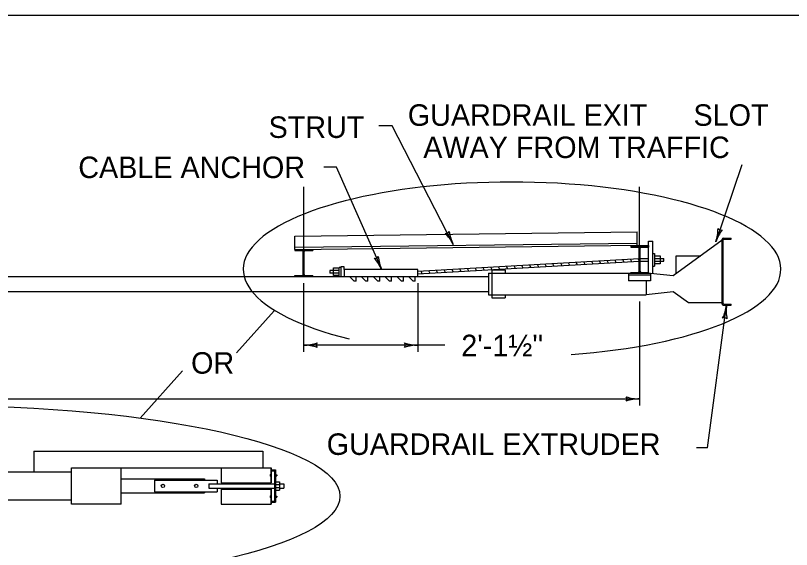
# Model space of a CAD drawing. Extents: x 42.06 to 44.81, y 10.87 to 12.54.
# Drawn here: x 43.995 to 44.531, y 12.173 to 12.542 of the extents above; entities that cross this region are included whole.
import ezdxf

# ---------------------------------------------------------------- set-up
doc = ezdxf.new("R2010")
doc.units = 0
for name, color, linetype in [('1', 7, 'Continuous'), ('5', 7, 'Continuous'), ('6', 7, 'Continuous'), ('7', 7, 'Continuous'), ('Level 2', 7, 'Continuous')]:
    doc.layers.add(name, color=color, linetype=linetype)

msp = doc.modelspace()

# ---------------------------------------------------------------- linework, layer by layer
at = {"layer": '1'}
for p, q in [((44.49694817486093, 12.438699839431663), (44.4790166260813, 12.385466389105245)), ((44.18805371428711, 12.38943343312436), (44.424568498376956, 12.392341725132068)), ((44.18806826253964, 12.380150879209411), (44.18805371428711, 12.38943343312436)), ((44.42458302426585, 12.383073440401018), (44.42456847601332, 12.39235599431598)), ((44.48338536878963, 12.342470882916674), (44.48338536878963, 12.387336509015604)), ((44.48415763386516, 12.38810877409114), (44.48954863753964, 12.38810877409114)), ((44.48453015207725, 12.387335272053527), (44.48954863753964, 12.387335272053527)), ((44.48954863753964, 12.387335272053527), (44.48954863753964, 12.38810877409114)), ((44.188049241537136, 12.381697742819352), (44.424580621959336, 12.384606238903023)), ((44.18806826253964, 12.380150879209399), (44.42458304662951, 12.383059171217107)), ((44.48338536878963, 12.386561668792746), (44.48338536878963, 12.343245722950693)), ((44.48415887082724, 12.342843401128764), (44.48415887082724, 12.386963990803528)), ((44.418578226602115, 12.363814504209413), (44.418578226602115, 12.358542310459413)), ((44.43398639847713, 12.363814504209413), (44.43398639847713, 12.358542310459413)), ((44.19425628337296, 12.309421801084412), (44.19425628337296, 12.35694580108441)), ((44.426393696914644, 12.344322238584413), (44.426393696914644, 12.272293676084413)), ((44.48338536878963, 12.343245722950693), (44.46009957161826, 12.343245722950693)), ((44.47323082660215, 12.243129533896914), (44.48646700316463, 12.341698617841141)), ((44.48415763386516, 12.341698617841141), (44.48954863753964, 12.341698617841141)), ((44.48453015207725, 12.342472119878764), (44.48954863753964, 12.342472119878764)), ((44.48954863753964, 12.341698617841141), (44.48954863753964, 12.342472119878764)), ((44.47323082660215, 12.243129533896914), (44.46578663753965, 12.243129533896914))]:
    msp.add_line(p, q, dxfattribs=at)
for centre, radius, start, end in [((44.29256201240623, 12.39353587112824), 0.002322364218750002, 256.10316666666665, 338.2198611111111), ((44.32341669007426, 12.39705480771314), 0.029029552735286148, 188.67572777777778, 207.32245833333334), ((44.45150591394985, 12.394733300671609), 0.02902955273528616, 341.38403611111113, 0.05281944444448072), ((44.50652733821275, 12.376199477538881), 0.02902955273528616, 142.73119444444444, 161.377925), ((44.482543458128895, 12.395926807434522), 0.002322364218750003, 210.15863333333334, 292.27532777777776), ((44.27183765271334, 12.370400302789028), 0.029029552735286148, 27.32856944444444, 45.99735277777779), ((44.48415763378964, 12.387336509091137), 0.0007722650000000003, 90, 180), ((44.48453015207725, 12.386963990803528), 0.00037128125000000014, 90, 180), ((44.27183765271334, 12.370400302789028), 0.029029552735286148, 27.316344444444496, 27.328569444444497), ((44.45150591394985, 12.394733300671609), 0.02902955273528616, 341.3718111111112, 341.3840361111112), ((44.22156225833037, 12.354542109243493), 0.029029552735286148, 23.830849999999998, 42.49963333333335), ((44.243659486538775, 12.376370212976182), 0.0023223642187500024, 252.60544722222227, 334.72214166666674), ((44.27467137508223, 12.378000187717), 0.029029552735286148, 185.17800833333337, 203.82473888888893), ((44.22156225833037, 12.354542109243493), 0.029029552735286148, 23.818625000000054, 23.830850000000055), ((44.48415763378964, 12.342470882841145), 0.0007722650000000003, 180, 270), ((44.457695693459854, 12.345562122704411), 0.029029552735286155, 333.69904722222225, 352.3457777777778), ((44.48453015207725, 12.342843401128764), 0.00037128125000000014, 180, 270), ((44.515238312869435, 12.337835112977869), 0.029029552735286155, 172.35188888888888, 191.0206722222222), ((44.515238312869435, 12.337835112977869), 0.029029552735286155, 172.33966388888894, 172.35188888888894), ((44.48499477210892, 12.330758259911251), 0.0023223642187499994, 41.126486111111134, 123.24318055555558), ((44.19425628337296, 12.343092369443788), 0.029029552735286155, 269.98777500000006, 270.00000000000006), ((44.19425628337296, 12.343092369443788), 0.029029552735286155, 270, 288.66878333333335), ((44.19425628337296, 12.285033263975038), 0.029029552735286155, 71.34715833333333, 89.99388888888888), ((44.2052952546261, 12.31405972022379), 0.002322364218750002, 138.77459722222224, 220.8912916666667), ((44.27311642087296, 12.285033263975038), 0.029029552735286155, 90, 108.66878333333335), ((44.26207744961985, 12.314065913195032), 0.002322364218750002, 318.77459722222227, 40.89129166666669), ((44.27311642087296, 12.343092369443788), 0.029029552735286155, 251.34715833333334, 269.9938888888889), ((44.27311642087296, 12.285033263975038), 0.029029552735286155, 89.98777500000006, 90.00000000000006), ((44.426393696914644, 12.247905138975037), 0.029029552735286155, 90, 108.66878333333335), ((44.415354725661516, 12.276937788195031), 0.002322364218750002, 318.77459722222227, 40.89129166666669), ((44.426393696914644, 12.305964244443787), 0.029029552735286155, 251.34715833333334, 269.9938888888889), ((44.426393696914644, 12.247905138975037), 0.029029552735286155, 89.98777500000006, 90.00000000000006)]:
    msp.add_arc(centre, radius, start, end, dxfattribs=at)
at = {"layer": '5'}
for p, q in [((44.19425628337296, 12.36158681670941), (44.19425628337296, 12.423549121950396)), ((44.426393696914644, 12.363814504209413), (44.426393696914644, 12.423549121950396)), ((44.4202056760813, 12.382960240667746), (44.43258170254816, 12.382979637221762)), ((44.4202056760813, 12.382960240667746), (44.4202056760813, 12.382378566709415)), ((44.4202056760813, 12.382378566709415), (44.432581717747965, 12.382378566709415)), ((44.4202056760813, 12.382378566709415), (44.4202056760813, 12.38179689275108)), ((44.4202056760813, 12.382378566709415), (44.42532935733129, 12.382378566709415)), ((44.4202056760813, 12.38179689275108), (44.42532935733129, 12.38179689275108)), ((44.42745803649798, 12.382378566709415), (44.432581717747965, 12.382378566709415)), ((44.42745803649798, 12.38179689275108), (44.432581717747965, 12.38179689275108)), ((44.432581717747965, 12.385930490667745), (44.43555196774796, 12.385930490667745)), ((44.432581717747965, 12.382960240667746), (44.432581717747965, 12.382378566709415)), ((44.432581717747965, 12.382378566709415), (44.432581717747965, 12.38179689275108)), ((44.18806826253964, 12.380150879209411), (44.20044428900651, 12.380170275763426)), ((44.18806826253964, 12.380150879209411), (44.20044428900651, 12.380170275763426)), ((44.18806826253964, 12.380150879209411), (44.19319193749693, 12.380158909382779)), ((44.18806826253964, 12.380150879209411), (44.18806826253964, 12.379569205251078)), ((44.18806826253964, 12.379569205251078), (44.19319194378962, 12.379569205251078)), ((44.19396544639379, 12.362941993271914), (44.19396544639379, 12.37879570264691)), ((44.19454712035213, 12.362941993271914), (44.19454712035213, 12.37879570264691)), ((44.19532061404924, 12.380162245590064), (44.20044428900651, 12.380170275763426)), ((44.19532062295629, 12.379569205251078), (44.2004443042063, 12.379569205251078)), ((44.2004443042063, 12.380150879209411), (44.2004443042063, 12.379569205251078)), ((44.426102859935476, 12.365169680771912), (44.426102859935476, 12.381023390146913)), ((44.4266845338938, 12.365170918376062), (44.4266845338938, 12.381024627751064)), ((44.4266845338938, 12.374021959894991), (44.432581717747965, 12.374021959894991)), ((44.4266845338938, 12.372168332334413), (44.432581717747965, 12.372168332334413)), ((44.187684605247966, 12.36158681670941), (44.200827961497964, 12.36158681670941)), ((44.18806826253964, 12.36158681670941), (44.18806826253964, 12.362162302646912)), ((44.18806826253964, 12.362162302646912), (44.19319194378962, 12.362162302646912)), ((44.19532062295629, 12.362162302646912), (44.2004443042063, 12.362162302646912)), ((44.2004443042063, 12.36158681670941), (44.2004443042063, 12.362162302646912)), ((44.4202056760813, 12.363814504209413), (44.4202056760813, 12.364389990146911)), ((44.4202056760813, 12.364389990146911), (44.42532935733129, 12.364389990146911)), ((44.42745803649798, 12.364389990146911), (44.432581717747965, 12.364389990146911)), ((44.432581717747965, 12.363814504209413), (44.432581717747965, 12.364389990146911)), ((44.173870385228504, 12.337896698139227), (44.14784351881503, 12.308701112654182)), ((44.11038387404955, 12.296407010394642), (44.08125160480829, 12.2637279454817))]:
    msp.add_line(p, q, dxfattribs=at)
msp.add_lwpolyline([(42.05986813674766, 10.873064190392707), (44.80988894831578, 10.873064190392707), (44.80988894831578, 12.541826868203021), (42.05986813674766, 12.541826868203021)], close=True, dxfattribs=at)
for centre, radius, start, end in [((44.42533059493546, 12.381024627751072), 0.0007722650000003662, 0, 90), ((44.427456798893814, 12.381024627751072), 0.0007722650000002762, 90, 180), ((44.19319318139381, 12.378796940251076), 0.0007722650000003662, 0, 90), ((44.19531938535214, 12.378796940251076), 0.0007722650000002762, 90, 180), ((44.19319318139381, 12.362937661657334), 0.0007722650000003662, 270, 360), ((44.19531938535214, 12.362937661657334), 0.0007722650000003662, 180, 270), ((44.42533059493546, 12.365165349157332), 0.0007722650000003662, 270, 360), ((44.427456798893814, 12.365165349157332), 0.0007722650000003662, 180, 270)]:
    msp.add_arc(centre, radius, start, end, dxfattribs=at)
msp.add_ellipse((44.33820335517539, 12.366446668767663), major_axis=(-0.18577431526973825, 2.2750792055887623e-17), ratio=0.3247842488867722, start_param=1.7930685910379576, end_param=7.203871575003746, dxfattribs=at)
msp.add_ellipse((43.93730582302726, 12.209745885215103), major_axis=(-0.28192067141812605, 3.4525324786568075e-17), ratio=0.22269615190814554, dxfattribs=at)
at = {"layer": '6'}
for p, q in [((44.255362989102125, 12.465520814626078), (44.24622328233129, 12.465520814626078)), ((44.29762717139382, 12.383727555251077), (44.255362989102125, 12.465520814626078)), ((44.21680543128962, 12.437154927126079), (44.20812363806047, 12.437154927126079)), ((44.24811681670628, 12.366271148480246), (44.21680543128962, 12.437154927126079)), ((44.43555196774796, 12.377514782334412), (44.43666581149796, 12.377514782334412)), ((44.43666581149796, 12.377514782334412), (44.43666581149796, 12.368678288584412)), ((44.43666581149796, 12.375732632334412), (44.44045288024797, 12.375732632334412)), ((44.43666581149796, 12.373950482334411), (44.44312610524796, 12.373950482334411)), ((44.43666581149796, 12.372094076084414), (44.44312610524796, 12.372094076084414)), ((44.44045288024797, 12.375732632334412), (44.44045288024797, 12.370311926084412)), ((44.44312610524796, 12.372094076084414), (44.44312610524796, 12.373950482334411)), ((44.218686589622955, 12.365751354730246), (44.212226295872966, 12.365751354730246)), ((44.212226295872966, 12.365751354730246), (44.212226295872966, 12.363888760459412)), ((44.21489952087298, 12.36210661045941), (44.21489952087298, 12.367533504730245)), ((44.21489952087298, 12.367533504730245), (44.218686589622955, 12.367533504730245)), ((44.219800433372946, 12.367830529730245), (44.218686589622955, 12.367830529730245)), ((44.218686589622955, 12.36158681670941), (44.218686589622955, 12.367830529730245)), ((44.43555196774796, 12.368678288584412), (44.43666581149796, 12.368678288584412)), ((44.44045288024797, 12.370311926084412), (44.43666581149796, 12.370311926084412)), ((44.218686589622955, 12.363888760459412), (44.212226295872966, 12.363888760459412)), ((44.218686589622955, 12.36210661045941), (44.21489952087298, 12.36210661045941)), ((44.27311642087296, 12.356982929209412), (44.27311642087296, 12.309421801084412)), ((44.29168667139379, 12.314062816709413), (44.19425628337296, 12.314062816709413))]:
    msp.add_line(p, q, dxfattribs=at)
at = {"layer": '7'}
for p, q in [((44.432581717747965, 12.363814504209413), (44.432581717747965, 12.385930490667745)), ((44.43555196774796, 12.363335795953425), (44.43555196774796, 12.385930490667745)), ((44.48338536878963, 12.386561668792746), (44.44948739066462, 12.361883841709412)), ((44.27311642087296, 12.363368966709414), (44.426102859935476, 12.372168332334413)), ((44.27315232048959, 12.365231214983758), (44.426102859935476, 12.374021959894991)), ((44.376954115996824, 12.371177063845026), (44.37788491879154, 12.369376639116807)), ((44.382314346992494, 12.371519351909448), (44.383245149787214, 12.369718927181204)), ((44.38766695990286, 12.371787516785568), (44.38859776269759, 12.369987092057336)), ((44.39302100402719, 12.372129924117813), (44.393951806821924, 12.370329499389566)), ((44.39844929060764, 12.372470900236102), (44.39930441973229, 12.3705976642657)), ((44.403801903518, 12.37273906511222), (44.40465846385662, 12.370940071597932)), ((44.40915594764235, 12.373081472444463), (44.410011076767006, 12.371208236474063)), ((44.41450856055271, 12.373349637320585), (44.41543936334743, 12.371549212592353)), ((44.4198611734631, 12.373617802196705), (44.42079197625782, 12.371817377468473)), ((44.42521378637348, 12.373885967072829), (44.42614458916822, 12.372085542344594)), ((44.45171507816463, 12.36351747920941), (44.45171507816463, 12.375850204730245)), ((44.45171507816463, 12.375850204730245), (44.468645503164645, 12.375850204730245)), ((44.219800433372946, 12.368276067230246), (44.219800433372946, 12.361661072959413)), ((44.22210237712295, 12.368276067230246), (44.219800433372946, 12.368276067230246)), ((44.22210237712295, 12.366271148480246), (44.22210237712295, 12.368276067230246)), ((44.22210237712295, 12.366271148480246), (44.22210237712295, 12.36158681670941)), ((44.27311642087296, 12.366271148480246), (44.22210237712295, 12.366271148480246)), ((44.27311642087296, 12.36158681670941), (44.27311642087296, 12.366271148480246)), ((44.28043953090092, 12.365684895665506), (44.28137021442781, 12.363878284065926)), ((44.285798330682645, 12.365952941273795), (44.286729133477365, 12.364152516545563)), ((44.291152374806956, 12.366295348606037), (44.292010366359534, 12.364570597547868)), ((44.29650498771734, 12.36656351348216), (44.297578550568495, 12.364463256501534)), ((44.301859031841666, 12.3669059208144), (44.302789834636386, 12.365105496086157)), ((44.307285887208174, 12.367172654476567), (44.30814244754675, 12.365373660962288)), ((44.312639931332484, 12.36751506180881), (44.3134964916711, 12.36571606829452)), ((44.31799254424286, 12.367783226684931), (44.31884910458148, 12.365984233170652)), ((44.323346588367194, 12.368125634017174), (44.324277391161914, 12.366325209288942)), ((44.32421090889379, 12.366048379730247), (44.333492940143785, 12.366048379730247)), ((44.32421090889379, 12.366048379730247), (44.32421090889379, 12.34673556670941)), ((44.328700632491525, 12.368468041349415), (44.32963000407229, 12.366593374165063)), ((44.333492940143785, 12.366048379730247), (44.333492940143785, 12.363814504209413)), ((44.33405324540191, 12.368736206225538), (44.334984048196624, 12.366935781497304)), ((44.339407289526214, 12.369078613557782), (44.34033666110699, 12.367203946373415)), ((44.344759902436586, 12.369346778433902), (44.3456907052313, 12.36754635370567)), ((44.35018818901703, 12.369687754552187), (44.35104474935565, 12.3678887610379)), ((44.3555408019274, 12.369955919428312), (44.35639736226603, 12.36815692591402)), ((44.360894846051764, 12.370298326760555), (44.36175140639034, 12.36849933324626)), ((44.36624745896211, 12.370566491636675), (44.367104019300726, 12.368767498122384)), ((44.37160150308644, 12.370908898968919), (44.37253230588115, 12.369108474240672)), ((42.51826178076881, 12.36158681670941), (44.3219832213938, 12.36158681670941)), ((44.22581518962297, 12.36158681670941), (44.22908246462296, 12.358319541709411)), ((44.23041907712296, 12.358319541709411), (44.23041907712296, 12.36158681670941)), ((44.23398337712297, 12.36158681670941), (44.23725065212296, 12.358319541709411)), ((44.23858726462297, 12.358319541709411), (44.23858726462297, 12.36158681670941)), ((44.242151564622965, 12.36158681670941), (44.24541883962297, 12.358319541709411)), ((44.24675545212297, 12.358319541709411), (44.24675545212297, 12.36158681670941)), ((44.25031975212298, 12.36158681670941), (44.25358702712297, 12.358319541709411)), ((44.25492363962295, 12.358319541709411), (44.25492363962295, 12.36158681670941)), ((44.258487939622974, 12.36158681670941), (44.261755214622966, 12.358319541709411)), ((44.26309182712296, 12.358319541709411), (44.26309182712296, 12.36158681670941)), ((44.26665612712296, 12.36158681670941), (44.26992340212296, 12.358319541709411)), ((44.27126001462296, 12.358319541709411), (44.27126001462296, 12.36158681670941)), ((44.27508548677659, 12.365342488333253), (44.27594192784738, 12.363537307947626)), ((44.3219832213938, 12.363814504209413), (44.3219832213938, 12.348963254209412)), ((44.3219832213938, 12.363814504209413), (44.43398639847713, 12.363814504209413)), ((44.43398639847713, 12.362329379209413), (44.418578226602115, 12.362329379209413)), ((44.44948739066462, 12.361883841709412), (44.43398639847713, 12.363498915146911)), ((44.23041907712296, 12.358319541709411), (44.22908246462296, 12.358319541709411)), ((44.23858726462297, 12.358319541709411), (44.23725065212296, 12.358319541709411)), ((44.24675545212297, 12.358319541709411), (44.24541883962297, 12.358319541709411)), ((44.25492363962295, 12.358319541709411), (44.25358702712297, 12.358319541709411)), ((44.26309182712296, 12.358319541709411), (44.261755214622966, 12.358319541709411)), ((44.27126001462296, 12.358319541709411), (44.26992340212296, 12.358319541709411)), ((44.43398639847713, 12.358542310459413), (44.418578226602115, 12.358542310459413)), ((44.430923328164624, 12.358542310459413), (44.430923328164624, 12.348963254209412)), ((42.5221973620188, 12.351190941709413), (44.3219832213938, 12.351190941709413)), ((44.44948739066462, 12.35096817295941), (44.430923328164624, 12.348963254209412)), ((44.46009984639381, 12.343245522959412), (44.44948739066462, 12.35096817295941)), ((44.3219832213938, 12.348963254209412), (44.430923328164624, 12.348963254209412)), ((44.32421090889379, 12.34673556670941), (44.333492940143785, 12.34673556670941)), ((44.333492940143785, 12.348963254209412), (44.333492940143785, 12.34673556670941)), ((43.56836891618548, 12.276934691709412), (44.426393696914644, 12.276934691709412))]:
    msp.add_line(p, q, dxfattribs=at)
at = {"layer": 'Level 2'}
for p, q in [((44.00775047378669, 12.24084298157279), (44.16603300545346, 12.24084298157279)), ((44.00775047378669, 12.24084298157279), (44.00775047378669, 12.22644863718489)), ((44.0336520051949, 12.24084298157279), (44.06818738040577, 12.24084298157279)), ((44.16603300545346, 12.24084298157279), (44.16603300545346, 12.229321980402442)), ((43.84658078475231, 12.22644863718489), (44.0336520051949, 12.22644863718489)), ((44.0336520051949, 12.204233510548828), (44.0336520051949, 12.229321980402442)), ((44.0336520051949, 12.229321980402442), (44.068187380405824, 12.229321980402442)), ((44.068187380405824, 12.229321980402442), (44.13725813082771, 12.229321980402442)), ((44.068187380405824, 12.204233510548828), (44.068187380405824, 12.229321980402442)), ((44.13725813082771, 12.229321980402442), (44.17179350603863, 12.229321980402442)), ((44.13725813082771, 12.229321980402442), (44.13725813082771, 12.21893275288879)), ((44.17143433813643, 12.229321980402442), (44.17143433813643, 12.218932752888767)), ((44.17179350603863, 12.229321980402442), (44.17179350603863, 12.21893275288879)), ((44.17179350603863, 12.227885308793667), (44.17466684925619, 12.227885308793667)), ((44.17179350603863, 12.227166972989254), (44.17466684925619, 12.227166972989254)), ((44.173948513451776, 12.227166972989254), (44.173948513451776, 12.206388517961992)), ((44.17466684925619, 12.227885308793667), (44.17466684925619, 12.205670182157583)), ((44.068187380405824, 12.221613191330256), (44.12576475795751, 12.221613191330256)), ((44.12576475795751, 12.221613191330256), (44.12576475795751, 12.220742406549826)), ((44.17107517023424, 12.224486534547765), (44.17107517023424, 12.223768198743402)), ((44.17466684925619, 12.224486534547811), (44.17574435296273, 12.224486534547811)), ((44.17466684925619, 12.22376819874342), (44.17574435296273, 12.22376819874342)), ((44.17574435296273, 12.224486534547811), (44.17574435296273, 12.22376819874342)), ((44.09121556859648, 12.220742406549826), (44.13438478761016, 12.220742406549826)), ((44.09121556859648, 12.220742406549826), (44.09121556859648, 12.212813084401446)), ((44.128638101175085, 12.218214417084402), (44.173948513451776, 12.218214417084402)), ((44.128638101175085, 12.218214417084402), (44.128638101175085, 12.215341073866846)), ((44.13438478761016, 12.220742406549826), (44.13438478761016, 12.218214417084402)), ((44.13725813082771, 12.21893275288879), (44.17179350603863, 12.21893275288879)), ((44.17466684925619, 12.219651088693178), (44.17754019247371, 12.219651088693178)), ((44.17466684925619, 12.21785524918223), (44.17754019247365, 12.21785524918223)), ((44.17466684925619, 12.215700241769042), (44.17754019247365, 12.215700241769042)), ((44.17754019247371, 12.219651088693178), (44.17754019247371, 12.213904402258095)), ((44.17754019247371, 12.218214417084402), (44.18041353569126, 12.218214417084402)), ((44.18041353569126, 12.218214417084402), (44.18041353569126, 12.215341073866846)), ((44.068187380405824, 12.211942299621015), (44.12576475795751, 12.211942299621015)), ((44.09121556859648, 12.212813084401446), (44.13438478761016, 12.212813084401446)), ((44.12576475795751, 12.212813084401446), (44.12576475795751, 12.211942299621015)), ((44.128638101175085, 12.215341073866846), (44.173948513451776, 12.215341073866846)), ((44.13438478761016, 12.215341073866846), (44.13438478761016, 12.212813084401446)), ((44.13725813082771, 12.21462273806246), (44.17179350603863, 12.21462273806246)), ((44.13725813082771, 12.21462273806246), (44.13725813082771, 12.204233510548782)), ((44.17143433813643, 12.21462273806246), (44.17143433813643, 12.204233510548804)), ((44.17179350603863, 12.21462273806246), (44.17179350603863, 12.204233510548804)), ((44.17466684925619, 12.213904402258095), (44.17754019247371, 12.213904402258095)), ((44.17754019247371, 12.215341073866846), (44.18041353569126, 12.215341073866846)), ((43.84658078475231, 12.20710685376638), (44.0336520051949, 12.20710685376638)), ((44.17107517023424, 12.209787292207803), (44.17107517023424, 12.209068956403437)), ((44.17179350603863, 12.206388517961992), (44.17466684925619, 12.206388517961992)), ((44.17179350603863, 12.205670182157583), (44.17466684925619, 12.205670182157583)), ((44.17466684925619, 12.209787292207848), (44.17574435296273, 12.209787292207848)), ((44.17466684925619, 12.209068956403462), (44.17574435296273, 12.209068956403462)), ((44.17574435296273, 12.209787292207848), (44.17574435296273, 12.209068956403462)), ((44.068187380405824, 12.204233510548828), (44.0336520051949, 12.204233510548828)), ((44.13725813082771, 12.204233510548828), (44.17179350603863, 12.204233510548828))]:
    msp.add_line(p, q, dxfattribs=at)
for centre in [(44.09697606918168, 12.216777745475623), (44.120004257372315, 12.216777745475623)]:
    msp.add_circle(centre, 0.001154303759656941, dxfattribs=at)
for centre, start, end in [((44.171434338136486, 12.224486534547765), 90.00000000431146, 180), ((44.171434338136486, 12.223768198743402), 180, 269.99999999568854), ((44.171434338136486, 12.209787292207803), 90.00000000431146, 180), ((44.171434338136486, 12.209068956403437), 180, 269.99999999568854)]:
    msp.add_arc(centre, 0.00035916790219375007, start, end, dxfattribs=at)

# ---------------------------------------------------------------- texts
at = {"layer": '6'}
for s, p in [('GUARDRAIL EXIT', (44.26619253865686, 12.46562204498941)), ('SLOT', (44.463582663709865, 12.46562204498941)), ('STRUT', (44.169955925560465, 12.45725980681358)), ('AWAY FROM TRAFFIC', (44.276867356356625, 12.44334516998941)), ('CABLE ANCHOR', (44.038454294831304, 12.429518909417745)), ("2'-1½''", (44.3031406979563, 12.306432987021912)), ('OR', (44.116398601660435, 12.294374864856897)), ('GUARDRAIL EXTRUDER', (44.210140932852134, 12.238253373480246))]:
    msp.add_text(s, height=0.014851250000000002, dxfattribs=at).set_placement(p)

doc.saveas('drawing.dxf')
